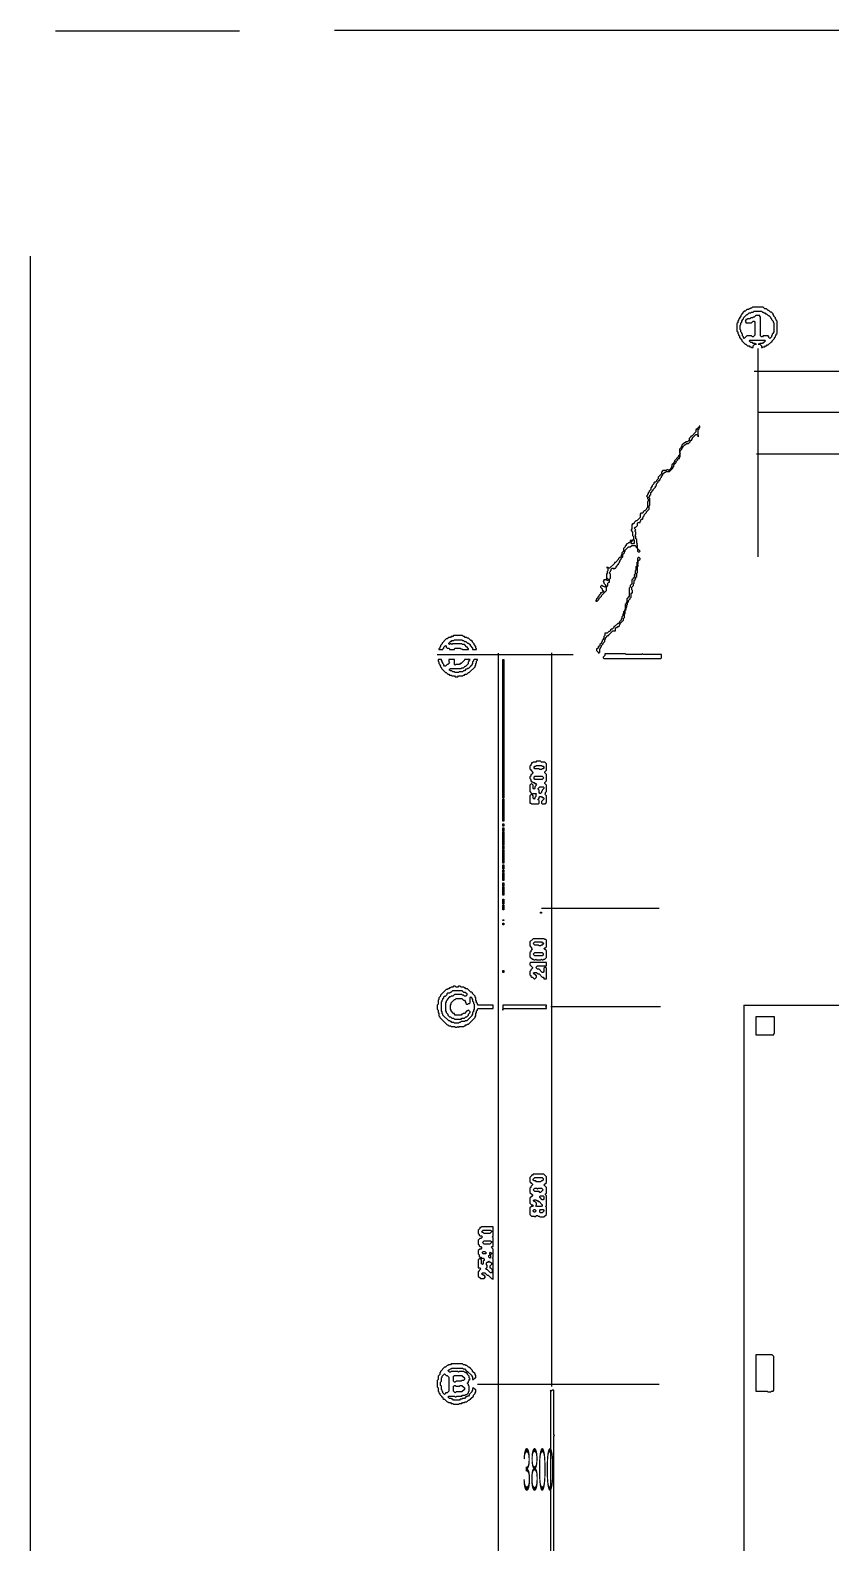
# Model space of a CAD drawing. Header units: millimetres. Extents: x 3 to 412, y 4 to 290.
# Drawn here: x 4 to 89.3, y 128.3 to 289.6 of the extents above; entities that cross this region are included whole.
import ezdxf

# ---------------------------------------------------------------- set-up
doc = ezdxf.new("R2010")
doc.units = ezdxf.units.MM
for name, color, linetype, lineweight in [('OCR_TEXT', 6, 'CONTINUOUS', 0), ('TRACE_CURVE', 6, 'CONTINUOUS', 0), ('TRACE_STRAIGHT', 5, 'CONTINUOUS', 0), ('TRACE_TEXT_SYMBOL', 6, 'CONTINUOUS', 0)]:
    doc.layers.add(name, color=color, linetype=linetype, lineweight=lineweight)
doc.styles.add('wqy-unicode', font='wqy-unicode')

msp = doc.modelspace()

# ---------------------------------------------------------------- linework, layer by layer
at = {"layer": 'TRACE_CURVE', "color": 6}
for points in [[(75.31, 247.31), (75.31, 247.22), (75.05, 246.96), (74.96, 246.96), (74.96, 246.7), (74.53, 246.26), (74.44, 246.26), (74.44, 246.17), (74.26, 246), (74.26, 245.82), (74.09, 245.65), (73.91, 245.65), (73.83, 245.56), (73.74, 245.56), (73.47, 245.3), (73.47, 245.21), (73.39, 245.12), (73.39, 245.03), (73.21, 244.86), (73.21, 244.51), (73.3, 244.42), (73.21, 244.33), (73.21, 244.24), (73.12, 244.16), (73.12, 244.07), (72.69, 243.63), (72.69, 243.54), (72.6, 243.46), (72.6, 243.37), (72.42, 243.19), (72.42, 243.02), (72.34, 242.93), (72.34, 242.84), (72.07, 242.58), (71.99, 242.67), (71.9, 242.67), (71.81, 242.58), (71.46, 242.58), (71.29, 242.41), (71.29, 242.23), (70.94, 241.88), (70.94, 241.71), (70.76, 241.53), (70.76, 241.44), (70.67, 241.35), (70.58, 241.35), (70.5, 241.27), (70.5, 241.18), (70.32, 241), (70.32, 240.92), (70.15, 240.74), (70.15, 240.57), (69.97, 240.39), (69.97, 240.3), (69.88, 240.22), (69.88, 240.13), (69.8, 240.04), (69.8, 239.95), (69.71, 239.87), (69.8, 239.78), (69.8, 239.6), (69.88, 239.52), (69.88, 239.34), (69.8, 239.25)], [(70.76, 241.18), (70.94, 241.35), (70.94, 241.44), (71.02, 241.53), (71.11, 241.53), (71.11, 241.62), (71.2, 241.71), (71.2, 241.79), (71.29, 241.88), (71.29, 241.97), (71.46, 242.14), (71.46, 242.23), (71.64, 242.41), (71.72, 242.41), (71.81, 242.49), (72.16, 242.49), (72.51, 242.84), (72.51, 242.93), (72.6, 243.02), (72.6, 243.19), (72.86, 243.46), (72.86, 243.54), (73.04, 243.72), (73.04, 243.81), (73.12, 243.89), (73.21, 243.89), (73.21, 243.98), (73.3, 244.07), (73.3, 244.68), (73.47, 244.86), (73.47, 244.95), (73.56, 245.03), (73.56, 245.12), (73.83, 245.38), (73.91, 245.38), (74, 245.47), (74.18, 245.47), (74.35, 245.65), (74.35, 245.73), (74.44, 245.82), (74.53, 245.82), (74.53, 245.91), (74.61, 246), (74.61, 246.08), (74.96, 246.43), (75.14, 246.43), (75.23, 246.35), (75.23, 246.17), (75.23, 246.96), (75.31, 247.05), (75.31, 247.13), (75.4, 247.22), (75.4, 247.31), (75.31, 247.31)], [(67.17, 233.65), (67.34, 233.82), (67.34, 233.91), (67.43, 234), (67.43, 234.09), (67.78, 234.44), (67.96, 234.44), (68.13, 234.61), (68.48, 234.61), (68.57, 234.52), (68.57, 234.44), (68.75, 234.26), (68.75, 234), (68.83, 233.91), (68.92, 233.91), (69.01, 234), (68.75, 234.26), (68.75, 234.61), (68.66, 234.7), (68.75, 234.79), (68.66, 234.87), (68.66, 235.22), (68.57, 235.31), (68.57, 235.57), (68.48, 235.66), (68.57, 235.75), (68.57, 236.01), (68.48, 236.1), (68.48, 236.19), (68.57, 236.28), (68.4, 236.45), (68.48, 236.54), (68.57, 236.54), (68.75, 236.71), (68.75, 236.98), (68.83, 237.06), (69.01, 237.06), (69.01, 237.15), (69.1, 237.24), (69.1, 237.33), (69.18, 237.41), (69.27, 237.41), (69.36, 237.5), (69.27, 237.59), (69.45, 237.76), (69.45, 237.85), (69.71, 238.11), (69.71, 238.2), (69.97, 238.46), (69.97, 238.82), (70.06, 238.9), (70.06, 239.6), (69.97, 239.69), (69.97, 239.78), (70.06, 239.87), (70.06, 239.95), (70.15, 240.04), (70.15, 240.22), (70.41, 240.48), (70.41, 240.57), (70.67, 240.83), (70.67, 240.92), (70.76, 241), (70.76, 241.18)], [(69.8, 239.25), (69.8, 238.64), (69.71, 238.55), (69.71, 238.46), (69.53, 238.29), (69.45, 238.29), (69.36, 238.2), (69.36, 238.11), (69.27, 238.03), (69.1, 238.03), (69.01, 237.94), (69.01, 237.59), (68.66, 237.24), (68.57, 237.24), (68.4, 237.06), (68.4, 236.98), (68.31, 236.89), (68.22, 236.89), (68.13, 236.8), (68.13, 236.36), (68.05, 236.28), (68.05, 236.19), (68.22, 236.01), (68.22, 235.66), (68.31, 235.57), (68.31, 235.22), (68.22, 235.14), (67.96, 235.14), (67.96, 234.96), (67.87, 234.87), (67.78, 234.87), (67.69, 234.79), (67.61, 234.79), (67.52, 234.7), (67.52, 234.61), (67.43, 234.52), (67.43, 234.44), (67.26, 234.26), (67.26, 234), (67.08, 233.82), (67.08, 233.65), (66.99, 233.56), (66.99, 233.39), (66.91, 233.3), (66.82, 233.3), (66.73, 233.21), (66.73, 233.12), (66.38, 232.77), (66.29, 232.77), (66.29, 232.68), (65.77, 232.16), (65.68, 232.16), (65.59, 232.25), (65.42, 232.25), (65.51, 232.25), (65.59, 232.16), (65.59, 231.9), (65.51, 231.81), (65.51, 231.63), (65.42, 231.55), (65.42, 231.02), (65.33, 230.93), (65.16, 230.93), (65.16, 230.85)], [(65.16, 230.85), (65.07, 230.76), (65.16, 230.67), (65.16, 230.58), (65.33, 230.41), (65.33, 230.23), (65.24, 230.15), (65.16, 230.23), (65.07, 230.23), (64.98, 230.32), (64.89, 230.32), (64.8, 230.23), (64.8, 230.15), (64.98, 229.97), (64.98, 229.88), (65.16, 229.71), (65.07, 229.62), (64.98, 229.62), (64.89, 229.53), (64.8, 229.53), (64.8, 229.44), (64.63, 229.27), (64.63, 229.18), (64.37, 228.92), (64.37, 228.83), (64.28, 228.74), (64.28, 228.66), (64.45, 228.66), (64.63, 228.83), (64.63, 228.92), (64.89, 229.18), (64.89, 229.27), (65.42, 229.8), (65.42, 230.15), (65.59, 230.32), (65.59, 230.58), (65.68, 230.67), (65.77, 230.67), (65.77, 231.02), (65.86, 231.11), (65.86, 231.55), (65.77, 231.63), (65.77, 231.72), (65.86, 231.81), (65.86, 231.9), (65.94, 231.98), (65.94, 232.07), (66.03, 232.16), (66.12, 232.16), (66.21, 232.07), (66.29, 232.16), (66.38, 232.16), (66.47, 232.25), (66.47, 232.33), (66.73, 232.6), (66.73, 232.68), (66.82, 232.77), (66.82, 232.86), (66.91, 232.95), (66.91, 233.04), (66.99, 233.12), (66.99, 233.21), (67.17, 233.39), (67.17, 233.65)]]:
    msp.add_lwpolyline(points, dxfattribs=at)
for points in [[(68.31, 235.22), (68.4, 235.14), (68.4, 234.87), (68.31, 234.79), (68.13, 234.79), (68.05, 234.87), (68.05, 234.96)], [(65.42, 231.02), (65.51, 231.11), (65.68, 230.93), (65.59, 230.85), (65.51, 230.85), (65.42, 230.93)], [(54.38, 222.44), (54.47, 222.44), (54.47, 207.64), (54.38, 207.64)], [(59.46, 144.5), (59.46, 127.07), (59.81, 127.07), (59.81, 139.59), (59.9, 139.68), (59.81, 139.77), (59.81, 144.5), (59.64, 144.5), (59.55, 144.41)]]:
    msp.add_lwpolyline(points, close=True, dxfattribs=at)
at = {"layer": 'TRACE_STRAIGHT', "color": 5}
for p, q in [((6.66, 289.47), (26.28, 289.47)), ((36.43, 289.55), (81.01, 289.55)), ((77.83, 289.55), (152.64, 289.55)), ((3.96, 265.46), (3.96, 29.15)), ((81.57, 255.59), (81.57, 233.4)), ((81.18, 253.18), (102.29, 253.18)), ((81.57, 248.81), (101.04, 248.81)), ((81.45, 244.36), (111.74, 244.36)), ((47.38, 222.97), (61.89, 222.97)), ((53.87, 223.12), (53.87, 95.41)), ((59.58, 223.14), (59.58, 144.9)), ((58.5, 195.92), (71.07, 195.92)), ((59.49, 185.42), (71.2, 185.42)), ((80.09, 185.57), (80.09, 94.45)), ((80.09, 185.57), (113.76, 185.57)), ((51.67, 145.16), (71.04, 145.16))]:
    msp.add_line(p, q, dxfattribs=at)
at = {"layer": 'TRACE_TEXT_SYMBOL', "color": 6}
for points in [[(81.01, 260.01), (80.92, 259.92), (80.83, 259.92), (80.74, 259.83), (80.66, 259.83), (80.57, 259.75), (80.39, 259.75), (80.22, 259.57), (80.13, 259.57), (79.87, 259.31), (79.87, 259.22), (79.78, 259.13), (79.78, 259.04), (79.61, 258.87), (79.61, 258.78), (79.52, 258.69), (79.52, 258.61), (79.43, 258.52), (79.43, 258.34), (79.34, 258.26), (79.34, 257.47), (79.43, 257.38), (79.43, 257.21), (79.52, 257.12), (79.52, 257.03), (79.61, 256.94), (79.61, 256.77), (79.87, 256.51), (79.87, 256.42), (80.22, 256.07), (80.31, 256.07), (80.48, 255.89), (80.66, 255.89), (80.74, 255.8), (80.83, 255.8), (80.92, 255.72), (81.09, 255.72), (81.09, 255.89), (81.27, 256.07), (81.44, 256.07), (81.36, 256.07), (81.27, 256.15), (81.09, 256.15), (81.01, 256.24), (80.83, 256.24), (80.66, 256.42), (80.74, 256.51), (82.32, 256.51), (82.41, 256.42), (82.23, 256.24), (82.14, 256.24), (82.06, 256.15), (81.79, 256.15), (81.71, 256.07), (81.62, 256.07), (81.79, 256.07), (81.97, 255.89), (81.97, 255.72), (82.06, 255.72), (82.14, 255.8), (82.32, 255.8), (82.41, 255.89), (82.5, 255.89), (82.58, 255.98)], [(81.09, 259.48), (81.18, 259.57), (81.97, 259.57), (82.06, 259.48), (82.14, 259.48), (82.23, 259.4), (82.32, 259.4), (82.41, 259.31), (82.5, 259.31), (82.67, 259.13), (82.76, 259.13), (82.93, 258.96), (82.93, 258.87), (83.02, 258.78), (83.02, 258.69), (83.2, 258.52), (83.2, 258.43), (83.28, 258.34), (83.28, 257.38), (83.2, 257.29), (83.2, 257.21), (83.11, 257.12), (83.11, 257.03), (83.02, 256.94), (83.02, 256.86), (82.85, 256.68), (82.76, 256.77), (82.76, 256.86), (82.67, 256.94), (82.14, 256.94), (82.06, 256.86), (81.97, 256.86), (81.88, 256.94), (81.88, 258.96), (81.79, 259.04), (81.79, 259.13), (81.36, 259.13), (81.18, 258.96), (81.09, 258.96), (81.01, 258.87), (80.83, 258.87), (80.74, 258.78), (80.48, 258.78), (80.39, 258.69), (80.31, 258.69), (80.31, 258.61), (80.22, 258.52), (80.31, 258.43), (80.31, 258.34), (80.92, 258.34), (81.09, 258.52), (81.18, 258.52), (81.27, 258.43), (81.27, 257.03), (81.09, 256.86), (81.01, 256.86), (80.92, 256.94), (80.39, 256.94), (80.13, 256.68), (80.04, 256.77), (80.04, 256.86), (79.96, 256.94), (79.96, 257.12), (79.87, 257.21)], [(82.58, 255.98), (82.67, 255.98), (83.02, 256.33), (83.11, 256.33), (83.11, 256.42), (83.37, 256.68), (83.37, 256.77), (83.46, 256.86), (83.46, 256.94), (83.55, 257.03), (83.55, 257.12), (83.63, 257.21), (83.63, 258.52), (83.55, 258.61), (83.55, 258.69), (83.46, 258.78), (83.46, 258.87), (83.28, 259.04), (83.28, 259.13), (83.2, 259.22), (83.2, 259.31), (83.02, 259.48), (82.93, 259.48), (82.76, 259.66), (82.67, 259.66), (82.5, 259.83), (82.32, 259.83), (82.14, 260.01), (81.01, 260.01)], [(79.87, 257.21), (79.87, 257.29), (79.78, 257.38), (79.78, 257.56), (79.69, 257.64), (79.69, 258.08), (79.78, 258.17), (79.78, 258.34), (79.87, 258.43), (79.87, 258.52), (79.96, 258.61), (79.96, 258.69), (80.04, 258.78), (80.04, 258.87), (80.39, 259.22), (80.48, 259.22), (80.66, 259.4), (80.83, 259.4), (80.92, 259.48), (81.09, 259.48)], [(68.83, 233.3), (68.75, 233.21), (68.75, 232.86), (68.66, 232.77), (68.66, 232.42), (68.57, 232.33), (68.57, 231.98), (68.48, 231.9), (68.48, 231.55), (68.4, 231.46), (68.48, 231.37), (68.4, 231.28), (68.4, 231.2), (68.13, 230.93), (68.13, 230.5), (67.96, 230.32), (67.96, 230.15), (67.87, 230.06), (67.87, 229.18), (67.61, 228.92), (67.61, 228.57), (67.52, 228.48), (67.52, 228.39), (67.43, 228.31), (67.43, 227.78), (67.34, 227.69), (67.34, 227.61), (67.26, 227.52), (67.26, 227.34), (67.17, 227.26), (67.17, 227.08), (67.08, 226.99), (67.08, 226.82), (66.99, 226.73), (66.99, 226.64), (66.82, 226.47), (66.82, 226.38), (66.73, 226.29), (66.64, 226.29), (66.29, 225.94), (66.21, 225.94), (66.21, 225.85), (66.03, 225.68), (65.94, 225.68), (65.86, 225.59), (65.86, 225.5), (65.77, 225.42), (65.68, 225.42), (65.51, 225.24), (65.24, 225.24), (65.24, 224.98), (65.16, 224.89), (65.16, 224.72), (65.07, 224.63), (65.07, 224.54), (64.98, 224.45), (64.98, 224.37), (64.89, 224.28), (64.89, 224.19), (64.72, 224.02), (64.72, 223.93), (64.63, 223.84), (64.54, 223.84), (64.54, 223.66)], [(68.57, 231.2), (68.66, 231.28), (68.66, 231.63), (68.75, 231.72), (68.75, 232.33), (68.83, 232.42), (68.83, 232.51), (68.75, 232.6), (68.83, 232.68), (68.83, 232.95), (69.01, 233.12), (69.01, 233.21), (68.92, 233.3), (68.83, 233.3)], [(64.54, 223.66), (64.45, 223.58), (64.37, 223.58), (64.37, 223.4), (64.54, 223.23), (64.54, 223.14), (64.63, 223.14), (64.72, 223.23), (64.72, 223.58), (64.8, 223.66), (64.8, 223.75), (64.89, 223.84), (64.89, 223.93), (65.07, 224.1), (65.07, 224.19), (65.24, 224.37), (65.24, 224.54), (65.33, 224.63), (65.33, 224.72), (65.59, 224.98), (65.68, 224.98), (65.68, 225.07), (66.12, 225.5), (66.38, 225.5), (66.38, 225.77), (66.47, 225.85), (66.56, 225.85), (66.64, 225.94), (66.73, 225.94), (66.82, 226.03), (66.82, 226.12), (66.91, 226.2), (66.91, 226.29), (67.26, 226.64), (67.26, 226.82), (67.34, 226.91), (67.34, 227.26), (67.43, 227.34), (67.43, 227.69), (67.52, 227.78), (67.52, 227.96), (67.61, 228.04), (67.61, 228.22), (67.69, 228.31), (67.69, 228.48), (67.78, 228.57), (67.78, 228.74), (67.96, 228.92), (67.96, 229.01), (68.05, 229.09), (68.05, 229.44), (68.13, 229.53), (68.22, 229.53), (68.22, 229.8), (68.13, 229.88), (68.13, 230.15), (68.31, 230.32), (68.31, 230.5), (68.4, 230.58), (68.4, 230.85), (68.48, 230.93), (68.48, 231.02), (68.57, 231.11), (68.57, 231.2)], [(49.13, 224.98), (49.04, 224.89), (48.87, 224.89), (48.78, 224.8), (48.6, 224.8), (48.43, 224.63), (48.34, 224.63), (47.9, 224.19), (47.9, 224.1), (47.73, 223.93), (47.73, 223.84), (47.64, 223.75), (47.64, 223.66), (47.55, 223.58), (47.55, 223.49), (47.99, 223.49), (47.99, 223.58), (48.08, 223.66), (48.08, 223.75), (48.25, 223.93), (48.34, 223.84), (48.34, 223.75), (48.43, 223.66), (48.6, 223.66), (48.69, 223.58), (48.69, 223.49), (49.22, 223.49), (49.22, 223.58), (49.3, 223.66), (49.83, 223.66), (49.92, 223.58), (50, 223.58), (50.09, 223.49), (50.71, 223.49), (50.71, 223.58), (50.62, 223.66), (50.62, 223.75), (50.53, 223.75), (50.27, 224.02), (50.09, 224.02), (50, 224.1), (49.04, 224.1), (48.95, 224.02), (48.87, 224.1), (48.78, 224.1), (48.69, 224.02), (48.6, 224.1), (48.6, 224.19), (48.78, 224.37), (48.87, 224.37), (48.95, 224.45), (49.13, 224.45), (49.22, 224.54), (50, 224.54), (50.09, 224.45), (50.18, 224.45), (50.27, 224.37), (50.44, 224.37), (50.62, 224.19), (50.71, 224.19), (50.88, 224.02), (50.88, 223.93), (51.14, 223.66), (51.14, 223.49)], [(51.14, 223.49), (51.58, 223.49), (51.58, 223.58), (51.49, 223.66), (51.49, 223.84), (51.32, 224.02), (51.32, 224.1), (51.14, 224.28), (51.14, 224.37), (51.06, 224.45), (50.97, 224.45), (50.71, 224.72), (50.62, 224.72), (50.53, 224.8), (50.36, 224.8), (50.27, 224.89), (50.18, 224.89), (50.09, 224.98), (49.13, 224.98)], [(47.47, 222.44), (47.47, 222.26), (47.55, 222.18), (47.55, 222), (47.64, 221.91), (47.64, 221.83), (47.73, 221.74), (47.73, 221.65), (47.82, 221.56), (47.82, 221.48), (48.25, 221.04), (48.34, 221.04), (48.52, 220.86), (48.6, 220.86), (48.69, 220.77), (48.87, 220.77), (48.95, 220.69), (49.22, 220.69), (49.3, 220.6), (49.57, 220.6), (49.65, 220.69), (50.09, 220.69), (50.18, 220.77), (50.27, 220.77), (50.36, 220.86), (50.53, 220.86), (50.71, 221.04), (50.79, 221.04), (51.41, 221.65), (51.41, 221.74), (51.49, 221.83), (51.49, 222), (51.58, 222.09), (51.58, 222.26), (51.67, 222.35), (51.67, 222.44), (51.32, 222.44), (51.23, 222.35), (51.23, 222.26), (51.14, 222.18), (51.14, 222), (51.06, 221.91), (51.06, 221.83), (50.97, 221.74), (50.88, 221.74), (50.88, 221.65), (50.71, 221.48), (50.62, 221.48), (50.53, 221.39), (50.44, 221.39), (50.27, 221.21), (50.18, 221.21), (50.09, 221.13), (49.74, 221.13), (49.65, 221.04), (49.3, 221.04), (49.22, 221.13), (49.04, 221.13), (48.95, 221.21), (48.78, 221.21), (48.69, 221.3), (48.69, 221.39), (48.78, 221.48), (49.92, 221.48)], [(49.92, 221.48), (50, 221.56), (50.18, 221.56), (50.36, 221.74), (50.44, 221.74), (50.71, 222), (50.71, 222.18), (50.79, 222.26), (50.79, 222.35), (50.88, 222.44), (50.27, 222.44), (50.27, 222.35), (49.92, 222), (49.83, 222), (49.74, 221.91), (49.39, 221.91), (49.3, 221.83), (49.22, 221.91), (49.22, 222.44), (48.6, 222.44), (48.6, 222.18), (48.69, 222.09), (48.52, 221.91), (48.43, 221.91), (48.25, 221.74), (48.17, 221.74), (48.08, 221.83), (48.08, 221.91), (47.99, 222), (47.99, 222.09), (47.9, 222.18), (47.9, 222.26), (47.82, 222.35), (47.82, 222.44), (47.47, 222.44)], [(57.97, 211.58), (57.89, 211.49), (57.62, 211.49), (57.54, 211.4), (57.45, 211.4), (57.45, 211.32), (57.36, 211.23), (57.36, 211.14), (57.27, 211.05), (57.27, 210.79), (57.36, 210.7), (57.36, 210.62), (57.62, 210.35), (57.45, 210.18), (57.36, 210.18), (57.36, 210), (57.27, 209.92), (57.27, 209.74), (57.36, 209.65), (57.36, 209.48), (57.45, 209.39), (57.54, 209.39), (57.62, 209.3), (57.71, 209.3), (57.8, 209.22), (57.89, 209.22), (57.97, 209.13), (57.89, 209.04), (57.89, 208.95), (57.8, 208.86), (57.8, 208.69), (57.71, 208.6), (57.62, 208.69), (57.62, 209.04), (57.45, 209.22), (57.27, 209.04), (57.27, 208.34), (57.45, 208.16), (57.45, 208.08), (57.27, 207.9), (57.27, 207.11), (57.36, 207.11), (57.45, 207.03), (58.15, 207.03), (58.24, 207.11), (58.24, 207.38), (58.15, 207.46), (58.15, 207.55), (58.24, 207.64), (58.24, 207.73), (58.32, 207.81), (58.5, 207.81), (58.59, 207.73), (58.67, 207.73), (58.76, 207.64), (58.76, 207.55), (58.5, 207.29), (58.5, 207.11), (58.59, 207.03), (58.94, 207.03), (58.94, 207.11), (59.03, 207.2), (59.03, 207.9), (58.85, 208.08)], [(58.85, 208.08), (58.94, 208.16), (58.94, 208.25), (59.03, 208.34), (59.03, 209.04), (58.85, 209.22), (58.85, 209.3), (59.03, 209.48), (59.03, 210.18), (58.85, 210.35), (58.85, 210.44), (59.03, 210.62), (59.03, 211.32), (58.85, 211.49), (58.5, 211.49), (58.41, 211.58), (57.97, 211.58)], [(49.13, 187.58), (49.04, 187.5), (48.87, 187.5), (48.78, 187.41), (48.69, 187.41), (48.6, 187.32), (48.52, 187.32), (48.43, 187.23), (48.34, 187.23), (47.73, 186.62), (47.73, 186.53), (47.55, 186.36), (47.55, 186.18), (47.47, 186.1), (47.47, 185.66), (47.38, 185.57), (47.38, 185.13), (47.47, 185.04), (47.47, 184.78), (47.55, 184.69), (47.55, 184.43), (47.64, 184.34), (47.64, 184.26), (48.43, 183.47), (48.52, 183.47), (48.6, 183.38), (48.78, 183.38), (48.87, 183.29), (49.22, 183.29), (49.3, 183.21), (49.48, 183.21), (49.57, 183.29), (49.65, 183.21), (49.74, 183.29), (50.18, 183.29), (50.27, 183.38), (50.36, 183.38), (50.44, 183.47), (50.53, 183.47), (50.62, 183.56), (50.71, 183.56), (51.41, 184.26), (51.41, 184.34), (51.49, 184.43), (51.49, 184.69), (51.58, 184.78), (51.58, 184.96), (51.67, 185.04), (51.67, 185.13), (51.76, 185.22), (53.33, 185.22), (53.33, 185.57), (51.76, 185.57), (51.67, 185.66), (51.67, 185.75), (51.58, 185.83), (51.58, 186.01), (51.49, 186.1), (51.49, 186.36), (51.41, 186.45), (51.41, 186.53), (51.14, 186.8), (51.14, 186.88), (51.06, 186.97)], [(50.27, 186.1), (50.36, 186.01), (50.36, 185.92), (50.44, 185.83), (50.44, 185.75), (50.53, 185.66), (50.62, 185.66), (50.71, 185.75), (50.79, 185.75), (50.88, 185.83), (50.88, 186.36), (50.97, 186.45), (51.06, 186.36), (51.06, 186.27), (51.14, 186.18), (51.14, 186.01), (51.23, 185.92), (51.23, 185.75), (51.32, 185.66), (51.32, 185.13), (51.23, 185.04), (51.23, 184.87), (51.14, 184.78), (51.14, 184.61), (51.06, 184.52), (51.06, 184.43), (50.53, 183.91), (50.36, 183.91), (50.27, 183.82), (49.92, 183.82), (49.83, 183.73), (49.74, 183.73), (49.65, 183.64), (49.22, 183.64), (49.13, 183.73), (48.95, 183.73), (48.87, 183.82), (48.78, 183.82), (48.69, 183.91), (48.6, 183.91), (47.99, 184.52), (47.99, 184.61), (47.9, 184.69), (47.9, 184.87), (47.82, 184.96), (47.82, 185.92), (47.9, 186.01), (47.9, 186.1), (47.99, 186.18), (47.99, 186.27), (48.08, 186.36), (48.08, 186.45), (48.17, 186.53), (48.25, 186.53), (48.43, 186.71), (48.43, 186.8), (48.52, 186.88), (48.69, 186.88), (48.78, 186.97), (48.87, 186.97), (49.04, 187.15)], [(49.04, 187.15), (50, 187.15), (50.18, 186.97), (50.36, 186.97), (50.53, 186.8), (50.53, 186.62), (50.44, 186.53), (50.27, 186.53), (50.18, 186.62), (50.09, 186.62), (50, 186.71), (49.22, 186.71), (49.04, 186.53), (48.87, 186.53), (48.78, 186.45), (48.69, 186.45), (48.43, 186.18), (48.43, 186.1), (48.34, 186.01), (48.34, 185.92), (48.25, 185.83), (48.25, 184.96), (48.34, 184.87), (48.34, 184.78), (48.52, 184.61), (48.52, 184.52), (48.69, 184.34), (48.78, 184.34), (48.95, 184.17), (49.13, 184.17), (49.22, 184.08), (49.92, 184.08), (50, 184.17), (50.27, 184.17), (50.44, 184.34), (50.53, 184.34), (50.71, 184.52), (50.71, 184.61), (50.88, 184.78), (50.88, 184.87), (50.71, 185.04), (50.62, 184.96), (50.53, 184.96), (50.27, 184.69), (50.18, 184.69), (50.09, 184.61), (50, 184.61), (49.92, 184.52), (49.3, 184.52), (49.22, 184.61), (49.22, 184.69), (49.13, 184.69), (48.87, 184.96), (48.87, 185.04), (48.78, 185.13), (48.78, 185.57), (48.87, 185.66), (48.87, 185.83), (49.22, 186.18), (49.3, 186.18), (49.39, 186.27), (50, 186.27), (50.18, 186.1), (50.27, 186.1)], [(51.06, 186.97), (50.97, 186.97), (50.62, 187.32), (50.44, 187.32), (50.36, 187.41), (50.27, 187.41), (50.18, 187.5), (49.92, 187.5), (49.83, 187.58), (49.65, 187.58), (49.57, 187.5), (49.39, 187.5), (49.3, 187.58), (49.13, 187.58)], [(48.87, 147.3), (48.78, 147.21), (48.6, 147.21), (48.52, 147.12), (48.43, 147.12), (48.25, 146.95), (48.17, 146.95), (47.73, 146.51), (47.73, 146.42), (47.64, 146.34), (47.64, 146.16), (47.47, 145.99), (47.47, 145.64), (47.38, 145.55), (47.38, 144.85), (47.47, 144.76), (47.47, 144.41), (47.55, 144.32), (47.55, 144.23), (47.64, 144.15), (47.64, 144.06), (47.82, 143.88), (47.82, 143.8), (47.9, 143.8), (47.99, 143.71), (47.99, 143.62), (48.08, 143.53), (48.17, 143.53), (48.43, 143.27), (48.52, 143.27), (48.6, 143.18), (48.78, 143.18), (48.87, 143.1), (49.04, 143.1), (49.13, 143.01), (49.65, 143.01), (49.74, 143.1), (50, 143.1), (50.09, 143.18), (50.27, 143.18), (50.36, 143.27), (50.53, 143.27), (50.71, 143.45), (50.79, 143.45), (50.88, 143.53), (50.97, 143.53), (50.97, 143.62), (51.23, 143.88), (51.23, 143.97), (51.41, 144.15), (51.41, 144.23), (51.49, 144.32), (51.49, 144.59), (51.41, 144.59), (51.23, 144.76), (51.14, 144.67), (51.14, 144.5), (51.06, 144.41), (51.06, 144.32), (50.79, 144.06), (50.79, 143.97), (50.71, 143.88), (50.62, 143.88), (50.53, 143.8)], [(50.53, 143.8), (50.44, 143.8), (50.27, 143.62), (50.09, 143.62), (50, 143.53), (49.83, 143.53), (49.74, 143.45), (49.13, 143.45), (49.04, 143.53), (48.95, 143.53), (48.87, 143.62), (48.69, 143.62), (48.52, 143.8), (48.6, 143.88), (49.22, 143.88), (49.3, 143.8), (49.39, 143.8), (49.48, 143.88), (50, 143.88), (50.09, 143.97), (50.36, 143.97), (50.44, 144.06), (50.53, 144.06), (50.71, 144.23), (50.71, 144.32), (50.79, 144.41), (50.79, 144.94), (50.71, 145.02), (50.71, 145.11), (50.62, 145.2), (50.62, 145.29), (50.71, 145.37), (50.71, 145.46), (50.79, 145.55), (50.79, 145.64), (50.88, 145.72), (50.79, 145.81), (50.79, 145.99), (50.62, 146.16), (50.62, 146.25), (50.53, 146.34), (50.44, 146.34), (50.36, 146.42), (50.27, 146.42), (50.18, 146.51), (49.74, 146.51), (49.65, 146.42), (49.57, 146.51), (48.87, 146.51), (48.78, 146.42), (48.69, 146.42), (48.52, 146.6), (48.6, 146.69), (48.69, 146.69), (48.78, 146.77), (48.87, 146.77), (48.95, 146.86), (50.09, 146.86), (50.18, 146.77), (50.27, 146.77), (50.53, 146.51), (50.62, 146.51), (51.06, 146.07), (51.06, 145.99)], [(51.06, 145.99), (51.14, 145.9), (51.14, 145.64), (51.23, 145.64), (51.41, 145.81), (51.49, 145.81), (51.49, 146.07), (51.41, 146.16), (51.41, 146.25), (51.14, 146.51), (51.14, 146.6), (50.97, 146.77), (50.97, 146.86), (50.88, 146.86), (50.79, 146.95), (50.71, 146.95), (50.53, 147.12), (50.44, 147.12), (50.36, 147.21), (50.18, 147.21), (50.09, 147.3), (48.87, 147.3)]]:
    msp.add_lwpolyline(points, dxfattribs=at)
for points in [[(65.24, 223.05), (65.24, 222.88), (65.07, 222.7), (65.07, 222.61), (65.16, 222.53), (71.2, 222.53), (71.29, 222.61), (71.29, 222.96), (69.36, 222.96), (69.27, 223.05), (69.18, 222.96), (67.52, 222.96), (67.43, 223.05)], [(57.89, 211.05), (57.97, 211.14), (58.5, 211.14), (58.59, 211.05), (58.67, 211.05), (58.76, 210.97), (58.76, 210.88), (58.67, 210.79), (58.59, 210.79), (58.5, 210.7), (58.32, 210.7), (58.24, 210.79), (57.8, 210.79), (57.71, 210.88), (57.71, 210.97), (57.8, 211.05)], [(57.71, 209.92), (57.8, 210), (58.59, 210), (58.76, 209.83), (58.59, 209.65), (57.8, 209.65), (57.71, 209.74)], [(57.54, 208.08), (57.62, 208.16), (57.89, 208.16), (57.97, 208.08), (57.89, 207.99), (57.89, 207.81), (57.8, 207.73), (57.8, 207.64), (57.71, 207.55), (57.62, 207.64), (57.62, 207.9), (57.54, 207.99)], [(58.32, 208.86), (58.67, 208.86), (58.76, 208.78), (58.76, 208.69), (58.59, 208.51), (58.59, 208.43), (58.5, 208.34), (58.5, 208.25), (58.41, 208.16), (58.32, 208.16), (58.24, 208.25), (58.24, 208.51), (58.15, 208.6), (58.15, 208.69)], [(54.38, 207.55), (54.47, 207.55), (54.47, 205.19), (54.38, 205.19)], [(54.38, 204.92), (54.47, 204.92), (54.47, 204.66), (54.38, 204.66)], [(54.38, 204.49), (54.47, 204.49), (54.47, 204.14), (54.38, 204.14)], [(54.38, 204.05), (54.47, 204.05), (54.47, 202.65), (54.38, 202.65)], [(54.38, 202.56), (54.47, 202.56), (54.47, 202.21), (54.38, 202.21)], [(54.38, 202.12), (54.47, 202.12), (54.47, 200.72), (54.38, 200.72)], [(54.38, 200.55), (54.47, 200.55), (54.47, 200.11), (54.38, 200.11)], [(54.38, 200.02), (54.47, 200.02), (54.47, 199.76), (54.38, 199.76)], [(54.38, 199.67), (54.47, 199.67), (54.47, 198.88), (54.38, 198.88)], [(54.38, 198.62), (54.47, 198.62), (54.47, 198.27), (54.38, 198.27)], [(54.38, 198.18), (54.47, 198.18), (54.47, 197.3), (54.38, 197.3)], [(54.38, 196.87), (54.47, 196.87), (54.47, 196.34), (54.38, 196.34)], [(54.38, 196.25), (54.47, 196.25), (54.47, 195.73), (54.38, 195.73)], [(58.41, 195.47), (58.5, 195.47), (58.5, 195.38), (58.41, 195.38)], [(54.38, 194.68), (54.47, 194.68), (54.47, 194.59), (54.38, 194.59)], [(54.38, 194.33), (54.47, 194.33), (54.47, 194.15), (54.38, 194.15)], [(57.62, 192.66), (57.27, 192.31), (57.27, 191.88), (57.45, 191.7), (57.45, 191.61), (57.54, 191.53), (57.36, 191.35), (57.36, 191.26), (57.27, 191.17), (57.27, 190.74), (57.54, 190.47), (57.62, 190.47), (57.71, 190.39), (57.8, 190.39), (57.89, 190.47), (57.97, 190.39), (58.41, 190.39), (58.5, 190.47), (58.59, 190.39), (58.67, 190.39), (58.76, 190.47), (58.85, 190.47), (59.03, 190.65), (59.03, 191.35), (58.76, 191.61), (58.85, 191.7), (58.94, 191.7), (59.03, 191.79), (59.03, 192.49), (58.94, 192.58), (58.85, 192.58), (58.76, 192.66)], [(57.8, 192.31), (58.5, 192.31), (58.59, 192.23), (58.67, 192.23), (58.76, 192.14), (58.59, 191.96), (58.5, 191.96), (58.41, 191.88), (58.24, 191.88), (58.15, 191.96), (57.8, 191.96), (57.62, 192.14)], [(57.8, 191.17), (58.59, 191.17), (58.67, 191.09), (58.67, 190.91), (58.59, 190.82), (57.8, 190.82), (57.62, 191)], [(54.38, 189.25), (54.47, 189.25), (54.47, 189.07), (54.38, 189.07)], [(57.36, 190.12), (57.27, 190.04), (57.27, 189.86), (57.54, 189.6), (57.54, 189.51), (57.36, 189.34), (57.36, 189.25), (57.27, 189.16), (57.27, 188.81), (57.36, 188.72), (57.36, 188.64), (57.45, 188.55), (57.54, 188.55), (57.71, 188.37), (57.8, 188.37), (57.97, 188.55), (57.97, 188.72), (57.89, 188.72), (57.62, 188.99), (57.71, 189.07), (57.97, 189.07), (58.15, 188.9), (58.24, 188.9), (58.59, 188.55), (58.67, 188.55), (58.76, 188.46), (58.76, 188.37), (59.03, 188.37), (59.03, 189.51), (58.94, 189.6), (58.85, 189.6), (58.76, 189.51), (58.76, 189.16), (58.67, 189.07), (58.59, 189.07), (58.24, 189.42), (58.06, 189.42), (57.89, 189.6), (58.06, 189.77), (59.03, 189.77), (59.03, 190.12)], [(54.38, 185.57), (54.38, 185.04), (54.38, 185.13), (54.47, 185.22), (59.03, 185.22), (59.03, 185.31), (58.94, 185.39), (59.03, 185.48), (59.03, 185.57)], [(81.36, 184.34), (81.36, 182.42), (83.28, 182.42), (83.28, 182.5), (83.37, 182.59), (83.37, 184.34)], [(57.62, 167.53), (57.54, 167.44), (57.45, 167.44), (57.45, 167.35), (57.27, 167.18), (57.27, 166.74), (57.36, 166.65), (57.36, 166.57), (57.45, 166.57), (57.54, 166.48), (57.54, 166.39), (57.36, 166.22), (57.36, 166.13), (57.27, 166.04), (57.27, 165.6), (57.54, 165.34), (57.54, 165.25), (57.27, 164.99), (57.27, 164.46), (57.45, 164.29), (57.54, 164.29), (57.62, 164.2), (57.54, 164.11), (57.45, 164.11), (57.27, 163.94), (57.27, 163.24), (57.45, 163.06), (57.71, 163.06), (57.8, 162.98), (57.97, 163.15), (58.06, 163.15), (58.15, 163.06), (58.24, 163.06), (58.32, 162.98), (58.76, 162.98), (59.03, 163.24), (59.03, 164.03), (58.94, 164.11), (59.03, 164.2), (59.03, 165.25), (58.94, 165.34), (58.94, 165.43), (59.03, 165.52), (59.03, 166.13), (58.76, 166.39), (59.03, 166.65), (59.03, 167.27), (58.76, 167.53)], [(57.8, 167.18), (58.59, 167.18), (58.67, 167.09), (58.67, 166.92), (58.59, 166.83), (58.5, 166.83), (58.41, 166.74), (57.97, 166.74), (57.89, 166.83), (57.71, 166.83), (57.62, 166.92), (57.62, 167)], [(57.8, 166.04), (57.97, 166.04), (58.06, 165.95), (58.15, 166.04), (58.5, 166.04), (58.67, 165.87), (58.41, 165.6), (58.32, 165.6), (58.24, 165.69), (57.8, 165.69), (57.62, 165.87)], [(57.62, 164.73), (57.71, 164.81), (57.89, 164.81), (57.97, 164.73), (58.06, 164.73), (58.15, 164.64), (58.24, 164.64), (58.59, 164.29), (58.59, 164.2), (58.5, 164.11), (57.97, 164.11), (57.89, 164.2), (57.97, 164.29), (57.97, 164.46), (57.8, 164.64), (57.71, 164.64)], [(58.32, 165.17), (58.41, 165.25), (58.67, 165.25), (58.76, 165.17), (58.76, 164.9), (58.67, 164.81), (58.59, 164.81), (58.32, 165.08)], [(57.62, 163.68), (57.71, 163.76), (57.8, 163.76), (57.89, 163.68), (57.89, 163.59), (57.8, 163.5), (57.71, 163.5), (57.62, 163.59)], [(58.32, 163.68), (58.41, 163.76), (58.67, 163.76), (58.76, 163.68), (58.76, 163.59), (58.59, 163.41), (58.41, 163.41), (58.32, 163.5)], [(52.11, 161.92), (52.02, 161.84), (51.93, 161.84), (51.93, 161.75), (51.76, 161.57), (51.76, 161.22), (51.84, 161.14), (51.84, 161.05), (51.93, 160.96), (52.11, 160.96), (52.19, 160.87), (52.02, 160.7), (51.93, 160.7), (51.76, 160.52), (51.76, 160.09), (51.84, 160), (51.84, 159.91), (51.93, 159.82), (52.02, 159.82), (52.11, 159.74), (52.11, 159.65), (52.02, 159.56), (51.93, 159.56), (51.76, 159.39), (51.76, 159.03), (51.84, 158.95), (51.84, 158.77), (51.93, 158.68), (52.02, 158.68), (52.11, 158.6), (52.02, 158.51), (51.84, 158.51), (51.76, 158.42), (51.76, 157.55), (51.93, 157.55), (52.02, 157.46), (51.84, 157.28), (51.84, 157.2), (51.76, 157.11), (51.76, 156.67), (52.02, 156.41), (52.37, 156.41), (52.54, 156.58), (52.37, 156.76), (52.28, 156.76), (52.11, 156.93), (52.19, 157.02), (52.46, 157.02), (52.72, 156.76), (52.81, 156.76), (53.16, 156.41), (53.25, 156.41), (53.33, 156.32), (53.33, 158.51), (53.25, 158.6), (53.33, 158.68), (53.33, 159.56), (53.16, 159.74), (53.25, 159.82), (53.33, 159.82), (53.33, 160.79), (53.25, 160.87), (53.33, 160.96), (53.33, 161.92)], [(52.28, 161.57), (53.07, 161.57), (53.16, 161.49), (53.16, 161.4), (52.98, 161.22), (52.37, 161.22), (52.28, 161.31), (52.19, 161.31), (52.11, 161.4)], [(52.37, 160.44), (53.07, 160.44), (53.16, 160.35), (53.16, 160.26), (52.98, 160.09), (52.37, 160.09), (52.19, 160.26)], [(52.02, 158.51), (52.11, 158.6), (52.28, 158.6), (52.37, 158.51), (52.37, 158.33), (52.28, 158.25), (52.28, 157.98), (52.19, 157.9), (52.11, 157.98), (52.11, 158.42)], [(52.19, 159.21), (52.28, 159.3), (52.46, 159.3), (52.63, 159.12), (52.54, 159.03), (52.28, 159.03), (52.19, 159.12)], [(52.81, 158.16), (52.89, 158.25), (52.98, 158.16), (53.07, 158.16), (53.16, 158.07), (53.16, 157.9), (52.98, 157.72), (52.98, 157.55), (53.07, 157.55), (53.25, 157.37), (53.25, 157.11), (53.16, 157.02), (53.07, 157.02), (52.72, 157.37), (52.63, 157.37), (52.54, 157.46), (52.72, 157.63), (52.72, 157.81), (52.63, 157.9), (52.63, 158.07), (52.72, 158.16)], [(52.89, 158.86), (52.98, 158.95), (53.07, 158.86), (53.07, 158.68), (52.98, 158.6), (52.89, 158.68)], [(52.98, 159.12), (53.07, 159.21), (53.16, 159.12), (53.16, 159.03), (53.07, 158.95), (52.98, 159.03)], [(81.36, 148.26), (81.36, 144.41), (82.58, 144.41), (82.67, 144.32), (82.93, 144.32), (83.02, 144.41), (83.2, 144.41), (83.28, 144.5), (83.28, 148.09), (83.11, 148.26)], [(48.17, 146.25), (48.34, 146.07), (48.43, 146.07), (48.6, 145.9), (48.6, 144.41), (48.43, 144.23), (48.25, 144.23), (48.25, 144.15), (48.17, 144.06), (47.99, 144.23), (47.99, 144.32), (47.9, 144.41), (47.9, 144.5), (47.82, 144.59), (47.82, 144.94), (47.73, 145.02), (47.73, 145.37), (47.82, 145.46), (47.82, 145.81), (47.9, 145.9), (47.9, 145.99)], [(49.13, 145.99), (49.22, 146.07), (50, 146.07), (50.27, 145.81), (50.27, 145.64), (50.18, 145.55), (50, 145.55), (49.92, 145.46), (49.39, 145.46), (49.3, 145.37), (49.22, 145.37), (49.13, 145.46)], [(49.13, 144.94), (49.22, 145.02), (49.3, 145.02), (49.39, 144.94), (49.74, 144.94), (49.83, 145.02), (50, 145.02), (50.27, 144.76), (50.27, 144.59), (50, 144.32), (49.39, 144.32), (49.3, 144.23), (49.13, 144.41)]]:
    msp.add_lwpolyline(points, close=True, dxfattribs=at)

# ---------------------------------------------------------------- texts
at = {"layer": 'OCR_TEXT', "color": 6, "style": 'wqy-unicode', "width": 0.25}
msp.add_text('3800', height=4.44, dxfattribs=at).set_placement((56.52, 133.83))

doc.saveas('drawing.dxf')
